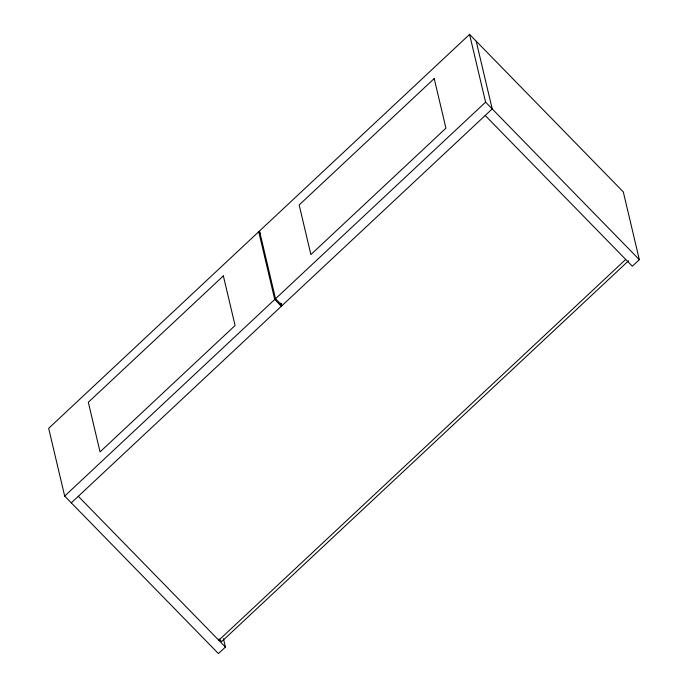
<?xml version="1.0" encoding="UTF-8"?>
<svg xmlns="http://www.w3.org/2000/svg" width="688" height="688" viewBox="0 0 688 688"><rect width="100%" height="100%" fill="white"/><g stroke="black" fill="none" stroke-linecap="round" stroke-linejoin="round"><path stroke-width="1.03" d="M260.202 233.232L258.731 231.727L48.667 428.332L64.681 496.074L218.423 653.6L225.432 647.047L223.454 638.705M485.203 115.481L632.332 266.222L639.333 259.668L623.319 191.926L469.577 34.4L259.514 230.996L275.527 298.747L282.14 305.524M64.681 496.074L274.744 299.469L258.731 231.727M275.527 298.747L485.59 102.142L469.577 34.4M280.102 304.956L281.667 303.494M71.303 502.851L492.212 108.928L476.191 41.185M218.81 640.261L625.71 259.445M628.54 260.804L221.639 641.62L218.99 638.911M485.59 102.142L639.333 259.668M274.744 299.469L281.366 306.255L280.627 303.124M78.303 496.297L225.432 647.047M223.359 275.897L88.322 402.282L100.052 451.904L235.09 325.519L223.359 275.897M434.205 78.57L299.16 204.955L310.89 254.577L445.936 128.192L434.205 78.57"/></g></svg>
